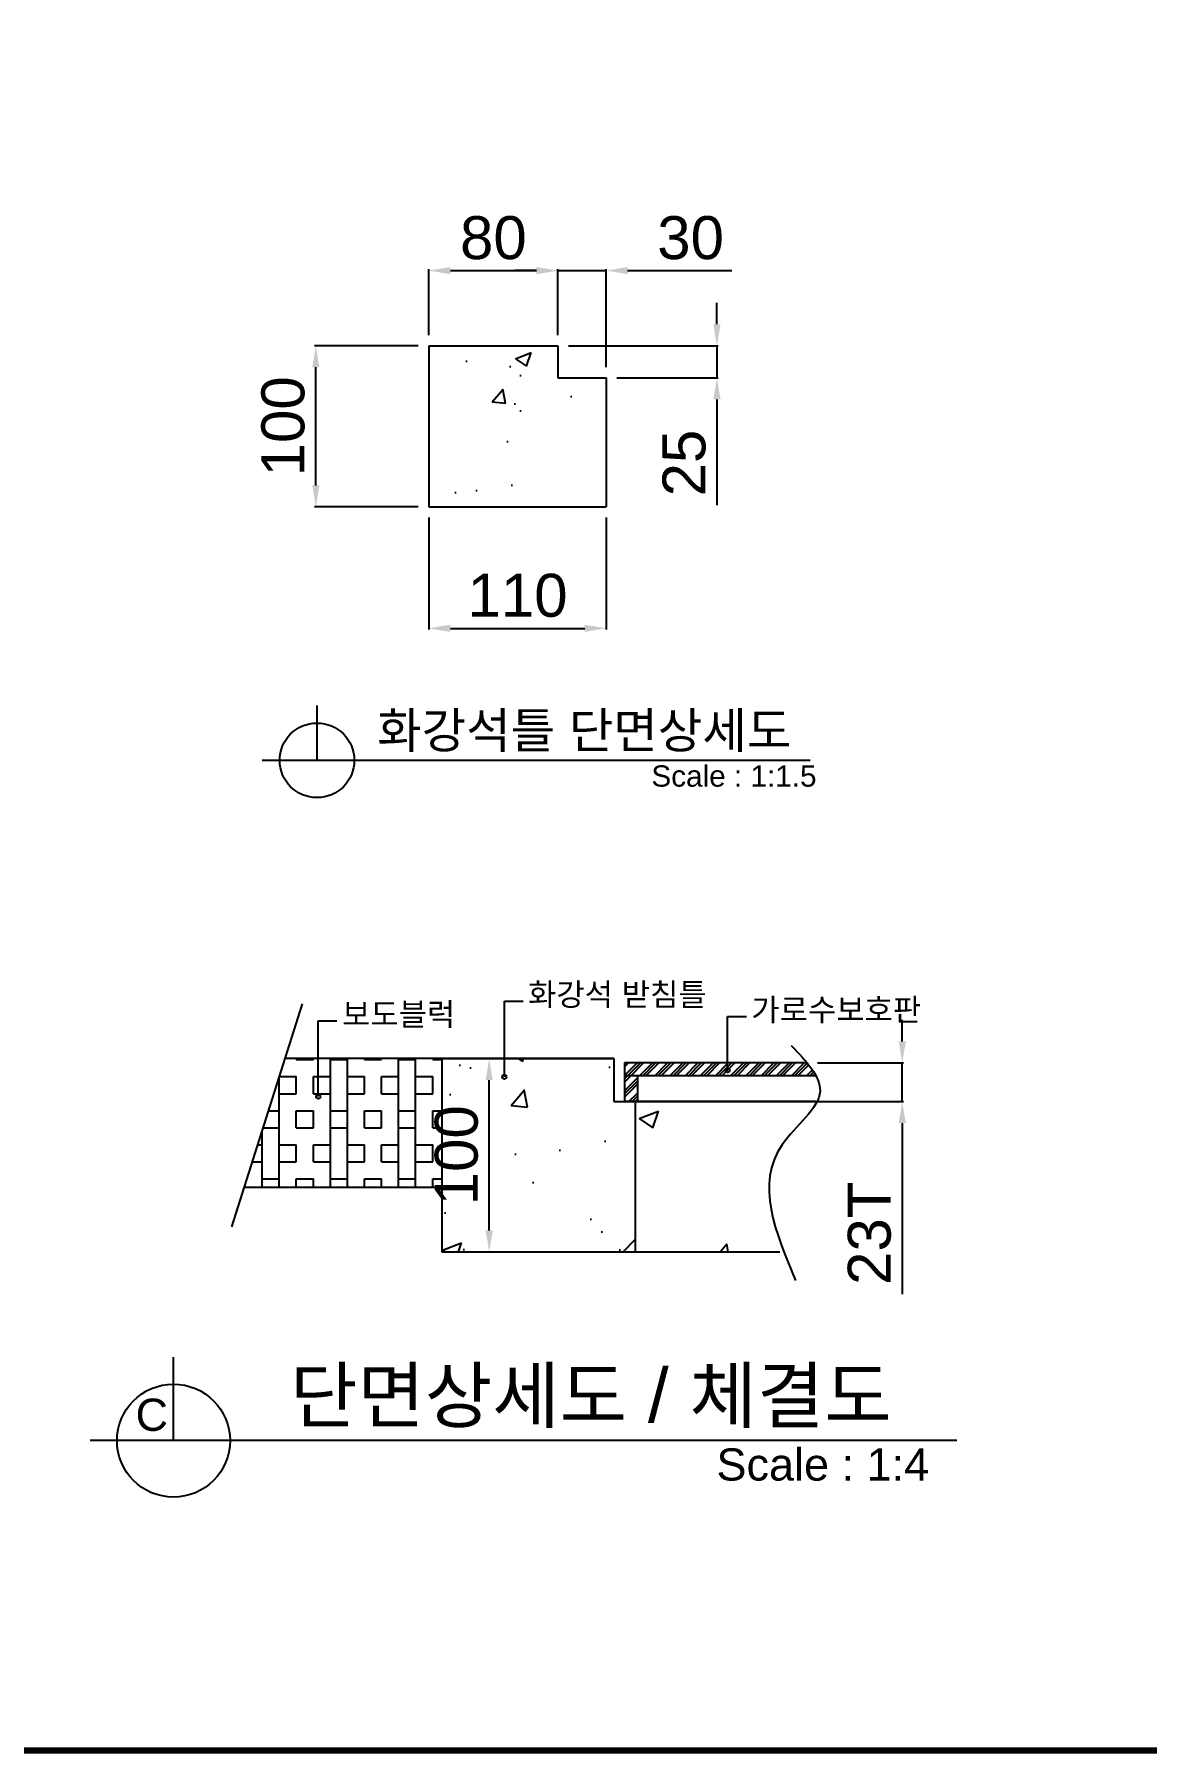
# Model space of a CAD drawing. Header units: millimetres. Extents: x 13624 to 18563, y -11589 to -8096.
# Drawn here: x 16028 to 17064, y -11474 to -9873 of the extents above; entities that cross this region are included whole.
import ezdxf
from ezdxf.enums import TextEntityAlignment as Align

# ---------------------------------------------------------------- set-up
doc = ezdxf.new("R2010")
doc.units = ezdxf.units.MM
doc.layers.add('LAYOUT', color=7, linetype='Continuous')
doc.layers.add('TEXT', color=7, linetype='Continuous')
doc.styles.get("Standard").update_dxf_attribs({"font": 'arial.ttf'})
doc.dimstyles.new('ISO-25', dxfattribs={"dimtxt": 40, "dimasz": 20, "dimexe": 1.25, "dimexo": 10, "dimgap": 10, "dimtad": 1, "dimdec": 0, "dimtxsty": 'Standard', "dimcen": 2.5, "dimclrd": 3, "dimclre": 3, "dimclrt": 3, "dimadec": 0, "dimazin": 0, "dimtfac": 1, "dimtdec": 0, "dimtmove": 0, "dimatfit": 3, "dimfxl": 0, "dimarcsym": 0})

# ---------------------------------------------------------------- blocks, each defined once
blk = doc.blocks.new('*D34')
at = {"color": 3, "lineweight": -2, "transparency": 16777216}
for p, q in [((16836.2, -10811.1), (16836.2, -10791.1)), ((16757.4, -10831.1), (16837.5, -10831.1)), ((16836.2, -10867.1), (16836.2, -10831.1)), ((16765.5, -10867.1), (16837.5, -10867.1)), ((16836.2, -10887.1), (16836.2, -11046.4))]:
    blk.add_line(p, q, dxfattribs=at)
at = {"color": 3, "transparency": 16777216}
for points in [[(16832.9, -10811.1), (16839.6, -10811.1), (16836.2, -10831.1)], [(16839.6, -10887.1), (16832.9, -10887.1), (16836.2, -10867.1)]]:
    blk.add_solid(points, dxfattribs=at)
at = {"layer": 'Defpoints', "color": 0, "transparency": 16777216}
for p in [(16747.4, -10831.1), (16836.2, -10831.1), (16755.5, -10867.1)]:
    blk.add_point(p, dxfattribs=at)
at = {"color": 3, "transparency": 16777216, "insert": (16805.8, -10989.7), "char_height": 40, "attachment_point": 5, "rotation": 90}
blk.add_mtext('23T', dxfattribs=at)
blk = doc.blocks.new('*D11')
at = {"color": 3, "lineweight": -2, "transparency": 16777216}
for p, q in [((16417.7, -10827.1), (16452.9, -10827.1)), ((16451.7, -10987.1), (16451.7, -10847.1)), ((16417.7, -11007.1), (16452.9, -11007.1))]:
    blk.add_line(p, q, dxfattribs=at)
at = {"color": 3, "transparency": 16777216}
for points in [[(16448.4, -10847.1), (16455, -10847.1), (16451.7, -10827.1)], [(16448.4, -10987.1), (16455, -10987.1), (16451.7, -11007.1)]]:
    blk.add_solid(points, dxfattribs=at)
at = {"layer": 'Defpoints', "color": 0, "transparency": 16777216}
for p in [(16407.7, -10827.1), (16451.7, -10827.1), (16407.7, -11007.1)]:
    blk.add_point(p, dxfattribs=at)
at = {"color": 3, "transparency": 16777216, "insert": (16421.3, -10917.1), "char_height": 40, "attachment_point": 5, "rotation": 90}
blk.add_mtext('100', dxfattribs=at)
blk = doc.blocks.new('*D35')
at = {"color": 3, "lineweight": -2, "transparency": 16777216}
for p, q in [((-175, 264.3), (-271.6, 264.3)), ((-270.3, 134.3), (-270.3, 244.3)), ((-175, 114.3), (-271.6, 114.3))]:
    blk.add_line(p, q, dxfattribs=at)
at = {"color": 3, "transparency": 16777216}
for points in [[(-267, 244.3), (-273.6, 244.3), (-270.3, 264.3)], [(-273.6, 134.3), (-267, 134.3), (-270.3, 114.3)]]:
    blk.add_solid(points, dxfattribs=at)
at = {"layer": 'Defpoints', "color": 0, "transparency": 16777216}
for p in [(-270.3, 264.3), (-165, 264.3), (-165, 114.3)]:
    blk.add_point(p, dxfattribs=at)
at = {"color": 3, "transparency": 16777216, "insert": (-300.7, 189.3), "char_height": 40, "attachment_point": 5, "rotation": 90}
blk.add_mtext('100', dxfattribs=at)
blk = doc.blocks.new('*D36')
at = {"color": 3, "lineweight": -2, "transparency": 16777216}
for p, q in [((-165, 104.3), (-165, 0)), ((0, 104.3), (0, 0)), ((-145, 1.2), (-20, 1.2))]:
    blk.add_line(p, q, dxfattribs=at)
at = {"color": 3, "transparency": 16777216}
for points in [[(-145, 4.6), (-145, -2.1), (-165, 1.2)], [(-20, -2.1), (-20, 4.6), (0, 1.2)]]:
    blk.add_solid(points, dxfattribs=at)
at = {"layer": 'Defpoints', "color": 0, "transparency": 16777216}
for p in [(-165, 114.3), (0, 114.3), (0, 1.2)]:
    blk.add_point(p, dxfattribs=at)
at = {"color": 3, "transparency": 16777216, "insert": (-82.5, 31.7), "char_height": 40, "attachment_point": 5}
blk.add_mtext('110', dxfattribs=at)
blk = doc.blocks.new('*D37')
at = {"color": 3, "lineweight": -2, "transparency": 16777216}
for p, q in [((-165, 274.3), (-165, 335.5)), ((-145, 334.3), (-65, 334.3)), ((-45, 274.3), (-45, 335.5))]:
    blk.add_line(p, q, dxfattribs=at)
at = {"color": 3, "transparency": 16777216}
for points in [[(-145, 337.6), (-145, 330.9), (-165, 334.3)], [(-65, 330.9), (-65, 337.6), (-45, 334.3)]]:
    blk.add_solid(points, dxfattribs=at)
at = {"layer": 'Defpoints', "color": 0, "transparency": 16777216}
for p in [(-45, 334.3), (-165, 264.3), (-45, 264.3)]:
    blk.add_point(p, dxfattribs=at)
at = {"color": 3, "transparency": 16777216, "insert": (-105, 364.7), "char_height": 40, "attachment_point": 5}
blk.add_mtext('80', dxfattribs=at)
blk = doc.blocks.new('*D38')
at = {"color": 3, "lineweight": -2, "transparency": 16777216}
for p, q in [((-65, 334.3), (-85, 334.3)), ((-45, 274.3), (-45, 335.5)), ((-45, 334.3), (0, 334.3)), ((0, 244.3), (0, 335.5)), ((20, 334.3), (117.1, 334.3))]:
    blk.add_line(p, q, dxfattribs=at)
at = {"color": 3, "transparency": 16777216}
for points in [[(-65, 330.9), (-65, 337.6), (-45, 334.3)], [(20, 337.6), (20, 330.9), (0, 334.3)]]:
    blk.add_solid(points, dxfattribs=at)
at = {"layer": 'Defpoints', "color": 0, "transparency": 16777216}
for p in [(0, 334.3), (-45, 264.3), (0, 234.3)]:
    blk.add_point(p, dxfattribs=at)
at = {"color": 3, "transparency": 16777216, "insert": (78.6, 364.7), "char_height": 40, "attachment_point": 5}
blk.add_mtext('30', dxfattribs=at)
blk = doc.blocks.new('*D39')
at = {"color": 3, "lineweight": -2, "transparency": 16777216}
for p, q in [((103.1, 284.3), (103.1, 304.3)), ((-35, 264.3), (104.4, 264.3)), ((103.1, 264.3), (103.1, 234.3)), ((10, 234.3), (104.4, 234.3)), ((103.1, 214.3), (103.1, 116))]:
    blk.add_line(p, q, dxfattribs=at)
at = {"color": 3, "transparency": 16777216}
for points in [[(99.8, 284.3), (106.5, 284.3), (103.1, 264.3)], [(106.5, 214.3), (99.8, 214.3), (103.1, 234.3)]]:
    blk.add_solid(points, dxfattribs=at)
at = {"layer": 'Defpoints', "color": 0, "transparency": 16777216}
for p in [(-45, 264.3), (0, 234.3), (103.1, 234.3)]:
    blk.add_point(p, dxfattribs=at)
at = {"color": 3, "transparency": 16777216, "insert": (72.7, 155.1), "char_height": 40, "attachment_point": 5, "rotation": 90}
blk.add_mtext('25', dxfattribs=at)
blk = doc.blocks.new('A$C57602617')
h = blk.add_hatch()
h.set_pattern_fill('AR-CONC', color=256, scale=0.825)
h.set_pattern_definition([(50, (-20131.66, -2672.8), (150.30235, -13.14975), [15.7163, -172.8787]), (355, (-20131.66, -2672.8), (-29.0758, 157.6219), [12.573, -138.3035]), (100.45144, (-20119.13, -2673.9), (121.2265, 144.4721), [13.3568, -146.9245]), (46.1842, (-20131.66, -2630.9), (223.6402, -34.685), [23.5744, -259.318]), (96.6356, (-20113.02, -2633.78), (195.8584, 204.1266), [20.0351, -220.387]), (351.1842, (-20131.66, -2630.9), (195.8584, 204.1266), [18.8595, -207.4543]), (21, (-20110.7, -2641.37), (125.0819, -84.3688), [15.7163, -172.8787]), (326, (-20110.7, -2641.37), (50.9867, 151.9551), [12.573, -138.303]), (71.45144, (-20100.28, -2648.4), (176.0685, 67.5863), [13.3568, -146.9242]), (37.5, (-20131.66, -2672.803), (2.5481, 69.7579), [0, -136.6266, 0, -140.3985, 0, -138.82688]), (7.5, (-20131.66, -2672.8), (55.12622, 82.64897), [0, -80.0481, 0, -133.48335, 0, -52.91137]), (327.5, (-20178.39, -2672.803), (111.86224, -4.72621), [0, -52.3875, 0, -163.449, 0, -216.88425]), (317.5, (-20199.34, -2672.8), (122.20657, 20.97686), [0, -68.10375, 0, -108.5469, 0, -154.01925])])
h.paths.add_polyline_path([(-16.5, 114.3), (-16.5, 231.3), (-33, 231.3), (-33, 264.3), (-165, 264.3), (-165, 114.3)])
for p, q in [((-165, 264.3), (-165, 114.3)), ((-165, 264.3), (-45, 264.3)), ((-45, 264.3), (-45, 234.3)), ((-45, 234.3), (0, 234.3)), ((0, 234.3), (0, 114.3)), ((-165, 114.3), (0, 114.3)), ((-269.2, -121.7), (-269.2, -70.5)), ((189.9, -121.7), (-320.4, -121.7))]:
    blk.add_line(p, q)
blk.add_circle((-269.2, -121.7), 34.7)
at = {"layer": 'TEXT'}
blk.add_text('화강석틀 단면상세도', height=33, dxfattribs=at).set_placement((-20.4, -110.3), align=Align.CENTER)
blk.add_text('Scale : 1:1.5', height=19.8, dxfattribs=at).set_placement((42.1, -146.2))
for base, p1, p2, text, picture, middle in [((-45, 334.3), (-165, 264.3), (-45, 264.3), '80', '*D37', (-105, 364.7)), ((0, 334.3), (-45, 264.3), (0, 234.3), '30', '*D38', (78.6, 364.7)), ((0, 1.2), (-165, 114.3), (0, 114.3), '110', '*D36', (-82.5, 31.7))]:
    dim = blk.add_linear_dim(base=base, p1=p1, p2=p2, text=text, dimstyle='ISO-25')
    dim.commit()
    dim.dimension.update_dxf_attribs({"geometry": picture, "text_midpoint": middle})
dim = blk.add_linear_dim(base=(103.1, 234.3), p1=(-45, 264.3), p2=(0, 234.3), angle=90, text='25', dimstyle='ISO-25', override={"dimtxsty": 'Standard'})
dim.commit()
dim.dimension.update_dxf_attribs({"geometry": '*D39', "text_midpoint": (72.7, 155.1)})
dim = blk.add_linear_dim(base=(-270.3, 264.3), p1=(-165, 114.3), p2=(-165, 264.3), angle=90, text='100', dimstyle='ISO-25')
dim.commit()
dim.dimension.update_dxf_attribs({"geometry": '*D35', "text_midpoint": (-300.7, 189.3)})

msp = doc.modelspace()

# ---------------------------------------------------------------- hatches: boundary and pattern name
h = msp.add_hatch()
h.set_pattern_fill('BOX', color=256, scale=2.5)
h.set_pattern_definition([(90, (10334.83, -11177.34), (-63.5, 4e-15), []), (90, (10350.706, -11177.34), (-63.5, 4e-15), []), (0, (10334.83, -11177.34), (0, 63.5), [-15.875, 15.875]), (0, (10334.83, -11161.46), (0, 63.5), [-15.875, 15.875]), (0, (10334.83, -11145.59), (0, 63.5), [15.875, -15.875]), (0, (10334.83, -11129.71), (0, 63.5), [15.875, -15.875]), (90, (10366.58, -11177.34), (-63.5, 4e-15), [15.875, -15.875]), (90, (10382.456, -11177.34), (-63.5, 4e-15), [15.875, -15.875])])
h.paths.add_polyline_path([(16292.6, -10860.5), (16292.6, -10827.1), (16261.6, -10827.1), (16223.6, -10947.1), (16407.7, -10947.1), (16407.7, -10827.1), (16292.6, -10827.1), (16292.6, -10860.5, -0.414214), (16294.6, -10862.5, -1), (16290.6, -10862.5, -0.414214)])
h = msp.add_hatch()
h.set_pattern_fill('AR-CONC', color=256)
h.set_pattern_definition([(50, (-7794.33, -14387.18), (182.1847, -15.9391), [19.05, -209.55]), (355, (-7794.33, -14387.18), (-35.2434, 191.0568), [15.24, -167.6406]), (100.45144, (-7779.15, -14388.5), (146.9412, 175.1178), [16.19, -178.0902]), (46.1842, (-7794.33, -14336.38), (271.079, -42.0423), [28.575, -314.325]), (96.6356, (-7771.74, -14339.88), (237.404, 247.426), [24.285, -267.1356]), (351.1842, (-7794.33, -14336.38), (237.404, 247.426), [22.86, -251.4597]), (21, (-7768.93, -14349.08), (151.6144, -102.2652), [19.05, -209.55]), (326, (-7768.93, -14349.08), (61.802, 184.188), [15.24, -167.64]), (71.45144, (-7756.3, -14357.6), (213.4164, 81.9228), [16.19, -178.09]), (37.5, (-7794.33, -14387.176), (3.0886, 84.55504), [0, -165.608, 0, -170.18, 0, -168.275]), (7.5, (-7794.33, -14387.18), (66.81966, 100.18057), [0, -97.028, 0, -161.798, 0, -64.135]), (327.5, (-7850.97, -14387.176), (135.5906, -5.72874), [0, -63.5, 0, -198.12, 0, -262.89]), (317.5, (-7876.37, -14387.18), (148.1292, 25.4265), [0, -82.55, 0, -131.572, 0, -186.69])])
h.paths.add_polyline_path([(16587.7, -11007.1), (16587.7, -10867.1), (16567.7, -10867.1), (16567.7, -10827.1), (16407.7, -10827.1), (16407.7, -11007.1)])

# ---------------------------------------------------------------- linework, layer by layer
for p, q in [((16212, -10983.8), (16277.8, -10776)), ((16465.8, -10844.1), (16465.8, -10773.6)), ((16465.8, -10773.6), (16483.2, -10773.6)), ((16673.7, -10837.9), (16673.7, -10787.8)), ((16673.7, -10787.8), (16691.1, -10787.8)), ((16292.6, -10862.5), (16292.6, -10792)), ((16292.6, -10792), (16310, -10792)), ((16567.7, -10827.1), (16261.6, -10827.1)), ((16407.7, -10827.1), (16407.7, -11007.1)), ((16407.7, -10827.1), (16567.7, -10827.1)), ((16567.7, -10827.1), (16567.7, -10867.1)), ((16567.7, -10867.1), (16587.7, -10867.1)), ((16567.7, -10867.1), (16785.9, -10867.1)), ((16587.7, -10867.1), (16587.7, -11007.1)), ((16407.7, -10947.1), (16223.6, -10947.1)), ((16407.7, -11007.1), (16587.7, -11007.1)), ((16587.7, -11007.1), (16722.4, -11007.1)), ((16157.8, -11182.8), (16157.8, -11105.2)), ((16887.2, -11182.8), (16080.3, -11182.8))]:
    msp.add_line(p, q)
at = {"color": 2, "linetype": 'Continuous'}
for p, q in [((16577.7, -10842.9), (16589.5, -10831.1)), ((16577.7, -10831.7), (16578.3, -10831.1)), ((16577.7, -10834.7), (16581.3, -10831.1)), ((16580.5, -10843.1), (16592.5, -10831.1)), ((16583.5, -10843.1), (16595.5, -10831.1)), ((16591.6, -10843.1), (16603.6, -10831.1)), ((16594.6, -10843.1), (16606.6, -10831.1)), ((16597.6, -10843.1), (16609.6, -10831.1)), ((16605.8, -10843.1), (16617.8, -10831.1)), ((16608.8, -10843.1), (16620.8, -10831.1)), ((16611.8, -10843.1), (16623.8, -10831.1)), ((16619.9, -10843.1), (16631.9, -10831.1)), ((16622.9, -10843.1), (16634.9, -10831.1)), ((16625.9, -10843.1), (16637.9, -10831.1)), ((16634, -10843.1), (16646, -10831.1)), ((16637.1, -10843.1), (16649, -10831.1)), ((16640.1, -10843.1), (16652, -10831.1)), ((16648.2, -10843.1), (16660.2, -10831.1)), ((16651.2, -10843.1), (16663.2, -10831.1)), ((16654.2, -10843.1), (16666.2, -10831.1)), ((16662.3, -10843.1), (16674.3, -10831.1)), ((16665.3, -10843.1), (16677.3, -10831.1)), ((16668.3, -10843.1), (16680.3, -10831.1)), ((16676.5, -10843.1), (16688.5, -10831.1)), ((16679.5, -10843.1), (16691.5, -10831.1)), ((16682.5, -10843.1), (16694.5, -10831.1)), ((16690.6, -10843.1), (16702.6, -10831.1)), ((16693.6, -10843.1), (16705.6, -10831.1)), ((16696.6, -10843.1), (16708.6, -10831.1)), ((16704.8, -10843.1), (16716.8, -10831.1)), ((16707.8, -10843.1), (16719.8, -10831.1)), ((16710.8, -10843.1), (16722.8, -10831.1)), ((16718.9, -10843.1), (16730.9, -10831.1)), ((16721.9, -10843.1), (16733.9, -10831.1)), ((16724.9, -10843.1), (16736.9, -10831.1)), ((16733, -10843.1), (16745, -10831.1)), ((16736, -10843.1), (16747.7, -10831.4)), ((16739, -10843.1), (16749, -10833.1)), ((16577.7, -10845.9), (16580.5, -10843.1)), ((16577.7, -10848.9), (16583.5, -10843.1)), ((16577.7, -10857), (16589.7, -10845)), ((16577.7, -10860), (16589.7, -10848)), ((16580.5, -10843.1), (16580.5, -10843.1)), ((16583.5, -10843.1), (16583.5, -10843.1)), ((16583.5, -10857.2), (16589.7, -10851)), ((16594.6, -10843.1), (16594.6, -10843.1)), ((16597.6, -10843.1), (16597.6, -10843.1)), ((16608.8, -10843.1), (16608.8, -10843.1)), ((16611.8, -10843.1), (16611.8, -10843.1)), ((16619.9, -10843.1), (16619.9, -10843.1)), ((16622.9, -10843.1), (16622.9, -10843.1)), ((16625.9, -10843.1), (16625.9, -10843.1)), ((16637, -10843.1), (16637.1, -10843.1)), ((16640, -10843.1), (16640.1, -10843.1)), ((16651.2, -10843.1), (16651.2, -10843.1)), ((16654.2, -10843.1), (16654.2, -10843.1)), ((16662.3, -10843.1), (16662.3, -10843.1)), ((16665.3, -10843.1), (16665.3, -10843.1)), ((16668.3, -10843.1), (16668.3, -10843.1)), ((16679.5, -10843.1), (16679.5, -10843.1)), ((16682.5, -10843.1), (16682.5, -10843.1)), ((16693.6, -10843.1), (16693.6, -10843.1)), ((16696.6, -10843.1), (16696.6, -10843.1)), ((16704.8, -10843.1), (16704.8, -10843.1)), ((16707.8, -10843.1), (16707.8, -10843.1)), ((16710.8, -10843.1), (16710.8, -10843.1)), ((16721.9, -10843.1), (16721.9, -10843.1)), ((16724.9, -10843.1), (16724.9, -10843.1)), ((16739, -10843.1), (16739, -10843.1)), ((16747.2, -10843.1), (16752.5, -10837.8)), ((16747.2, -10843.1), (16747.2, -10843.1)), ((16750.2, -10843.1), (16753.7, -10839.6)), ((16750.2, -10843.1), (16750.2, -10843.1)), ((16753.2, -10843.1), (16754.8, -10841.4)), ((16753.2, -10843.1), (16753.2, -10843.1)), ((16577.7, -10863), (16583.5, -10857.2)), ((16581.8, -10867.1), (16589.7, -10859.2)), ((16584.8, -10867.1), (16589.7, -10862.2)), ((16587.8, -10867.1), (16589.7, -10865.2))]:
    msp.add_line(p, q, dxfattribs=at)
at = {"color": 2}
for p, q in [((16577.7, -10831.1), (16577.7, -10867.1)), ((16747.4, -10831.1), (16577.7, -10831.1)), ((16755.8, -10843.1), (16577.7, -10843.1)), ((16589.7, -10843.1), (16589.7, -10867.1)), ((16755.5, -10867.1), (16577.7, -10867.1))]:
    msp.add_line(p, q, dxfattribs=at)
at = {"linetype": 'Continuous'}
for p, q in [((16591.4, -10883), (16609.2, -10876.2)), ((16591.4, -10883), (16604, -10891.5)), ((16604, -10891.5), (16609.2, -10876.2)), ((16643.6, -10896.5), (16643.6, -10896.5)), ((16613.2, -10906.9), (16613.2, -10906.9)), ((16650.2, -10919.6), (16650.2, -10919.6)), ((16670.9, -10936.8), (16670.9, -10936.8)), ((16703.8, -10953.7), (16703.8, -10953.7)), ((16610.1, -10991.4), (16610.1, -10991.4)), ((16666.7, -11007.1), (16673, -10999.7)), ((16674.3, -11007.1), (16672.9, -10999.7))]:
    msp.add_line(p, q, dxfattribs=at)
for centre, radius in [((16673.7, -10837.9), 2.01), ((16465.8, -10844.1), 2.01), ((16292.6, -10862.5), 2.01), ((16157.8, -11182.8), 52.6)]:
    msp.add_circle(centre, radius)
msp.add_spline([(16732.9, -10815), (16759.7, -10857.3), (16724.4, -10907.3), (16736.9, -11033.7)], degree=3)
at = {"layer": 'LAYOUT', "const_width": 5.88}
msp.add_lwpolyline([(13741.5, -11471.3), (18445.5, -11471.3), (18445.5, -8213.8), (13741.5, -8213.8)], close=True, dxfattribs=at)

# ---------------------------------------------------------------- block references
msp.add_blockref('A$C57602617', (16560.6, -10427.7))

# ---------------------------------------------------------------- texts
for s, height, p in [('화강석 받침틀', 21, (16487.9, -10777.9)), ('보도블럭', 21, (16314.7, -10796.3)), ('가로수보호판', 21, (16695.8, -10792.1)), ('C', 30, (16122.5, -11173.7))]:
    msp.add_text(s, height=height).set_placement(p)
at = {"layer": 'TEXT'}
msp.add_text('단면상세도 / 체결도', height=50, dxfattribs=at).set_placement((16546.4, -11165.6), align=Align.CENTER)
msp.add_text('Scale : 1:4', height=30, dxfattribs=at).set_placement((16663.3, -11220))

# ---------------------------------------------------------------- dimensions: what is measured, and where the dimension line sits
dim = msp.add_linear_dim(base=(16836.2, -10831.1), p1=(16755.5, -10867.1), p2=(16747.4, -10831.1), angle=90, text='23T', dimstyle='ISO-25', override={"dimtxsty": 'Standard'})
dim.commit()
dim.dimension.update_dxf_attribs({"geometry": '*D34', "text_midpoint": (16836.2, -10989.7), "dimtype": 160})
dim = msp.add_linear_dim(base=(16451.7, -10827.1), p1=(16407.7, -11007.1), p2=(16407.7, -10827.1), angle=90, text='100', dimstyle='ISO-25')
dim.commit()
dim.dimension.update_dxf_attribs({"geometry": '*D11', "text_midpoint": (16421.3, -10917.1)})

doc.saveas('drawing.dxf')
